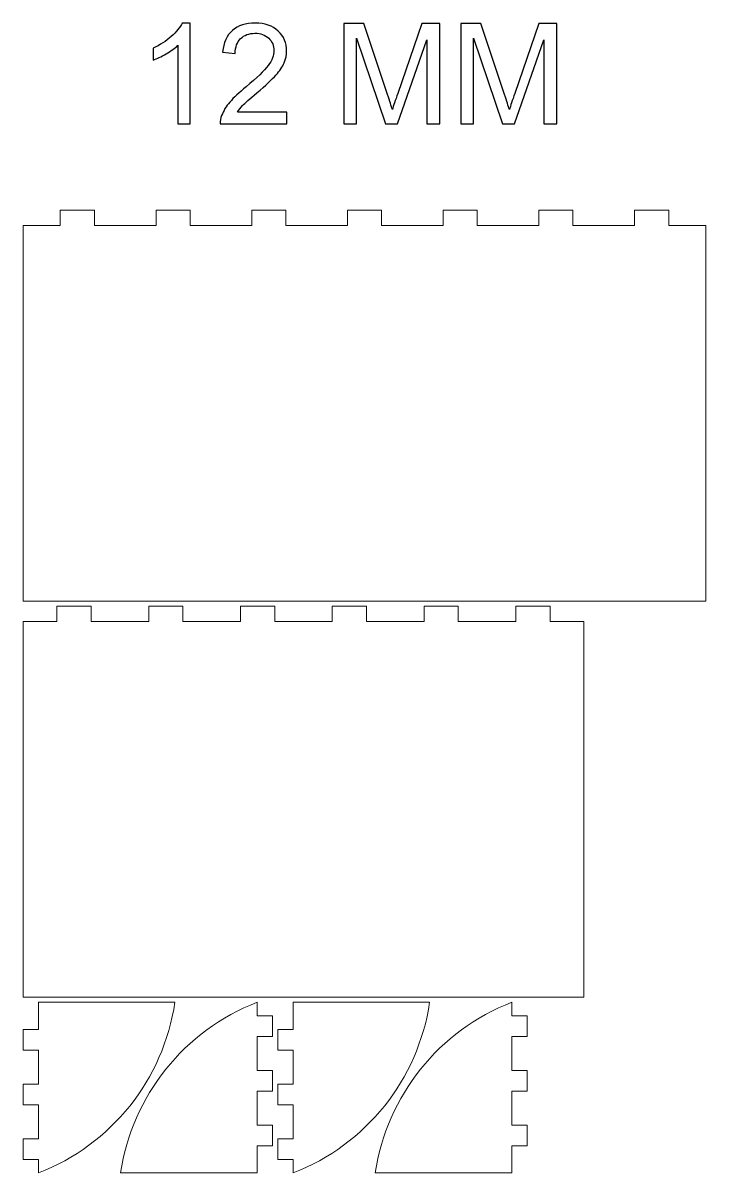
# Model space of a CAD drawing. Header units: millimetres. Extents: x -683 to 688, y -337 to 337.
# Drawn here: x -683 to -283, y -337 to 337 of the extents above; entities that cross this region are included whole.
import ezdxf

# ---------------------------------------------------------------- set-up
doc = ezdxf.new("R2010")
doc.units = ezdxf.units.MM
doc.header["$MEASUREMENT"] = 0
doc.layers.add('Camada 1', color=7, linetype='Continuous')

msp = doc.modelspace()

# ---------------------------------------------------------------- linework, layer by layer
at = {"layer": 'Camada 1', "color": 250}
for points, knots in [([(-584.7614, 277.6486), (-584.7614, 277.6486), (-592.0011, 277.6486), (-592.0011, 277.6486), (-592.0011, 277.6486), (-592.0011, 277.6486), (-592.0011, 323.7469), (-592.0011, 323.7469), (-592.0011, 323.7469), (-593.7425, 322.0741), (-596.0323, 320.415), (-598.8569, 318.7559), (-598.8569, 318.7559), (-601.6815, 317.0968), (-604.2318, 315.849), (-606.4805, 315.0263), (-606.4805, 315.0263), (-606.4805, 315.0263), (-606.4805, 322.0192), (-606.4805, 322.0192), (-606.4805, 322.0192), (-602.4356, 323.9114), (-598.898, 326.215), (-595.8678, 328.9299), (-595.8678, 328.9299), (-592.8375, 331.631), (-590.6848, 334.2499), (-589.4233, 336.8003), (-589.4233, 336.8003), (-589.4233, 336.8003), (-584.7614, 336.8003), (-584.7614, 336.8003), (-584.7614, 336.8003), (-584.7614, 336.8003), (-584.7614, 277.6486), (-584.7614, 277.6486)], [0, 0, 0, 0, 0.1, 0.1, 0.1, 0.1, 0.2, 0.2, 0.2, 0.2, 0.3, 0.3, 0.3, 0.3, 0.4, 0.4, 0.4, 0.4, 0.5, 0.5, 0.5, 0.5, 0.6, 0.6, 0.6, 0.6, 0.7, 0.7, 0.7, 0.7, 0.8, 0.8, 0.8, 0.8, 1, 1, 1, 1]), ([(-528.2286, 284.5592), (-528.2286, 284.5592), (-528.2286, 277.6486), (-528.2286, 277.6486), (-528.2286, 277.6486), (-528.2286, 277.6486), (-567.2243, 277.6486), (-567.2243, 277.6486), (-567.2243, 277.6486), (-567.2791, 279.39), (-566.9912, 281.0628), (-566.3742, 282.6807), (-566.3742, 282.6807), (-565.3732, 285.3271), (-563.769, 287.946), (-561.5614, 290.51), (-561.5614, 290.51), (-559.3538, 293.0741), (-556.2002, 296.0358), (-552.1004, 299.3951), (-552.1004, 299.3951), (-545.7246, 304.6467), (-541.3917, 308.8013), (-539.1293, 311.8727), (-539.1293, 311.8727), (-536.8532, 314.9441), (-535.7151, 317.8509), (-535.7151, 320.5932), (-535.7151, 320.5932), (-535.7151, 323.4589), (-536.7435, 325.8722), (-538.8002, 327.8466), (-538.8002, 327.8466), (-540.8569, 329.8074), (-543.5444, 330.7946), (-546.8489, 330.7946), (-546.8489, 330.7946), (-550.3453, 330.7946), (-553.1425, 329.7526), (-555.2404, 327.6684), (-555.2404, 327.6684), (-557.3382, 325.5979), (-558.394, 322.7185), (-558.4215, 319.0301), (-558.4215, 319.0301), (-558.4215, 319.0301), (-565.8257, 319.7705), (-565.8257, 319.7705), (-565.8257, 319.7705), (-565.3184, 325.31), (-563.3988, 329.5332), (-560.0806, 332.44), (-560.0806, 332.44), (-556.7487, 335.3469), (-552.2924, 336.8003), (-546.6844, 336.8003), (-546.6844, 336.8003), (-541.0352, 336.8003), (-536.5515, 335.2372), (-533.2607, 332.0972), (-533.2607, 332.0972), (-529.9562, 328.9573), (-528.3109, 325.0632), (-528.3109, 320.4287), (-528.3109, 320.4287), (-528.3109, 318.0703), (-528.7908, 315.753), (-529.7643, 313.4769), (-529.7643, 313.4769), (-530.7241, 311.1871), (-532.3283, 308.7876), (-534.5633, 306.2646), (-534.5633, 306.2646), (-536.812, 303.7554), (-540.5279, 300.2864), (-545.7108, 295.8987), (-545.7108, 295.8987), (-550.0574, 292.2514), (-552.8546, 289.7833), (-554.0886, 288.4807), (-554.0886, 288.4807), (-555.3226, 287.1781), (-556.3373, 285.8755), (-557.1463, 284.5592), (-557.1463, 284.5592), (-557.1463, 284.5592), (-528.2286, 284.5592), (-528.2286, 284.5592)], [0, 0, 0, 0, 0.04347826, 0.04347826, 0.04347826, 0.04347826, 0.08695652, 0.08695652, 0.08695652, 0.08695652, 0.13043478, 0.13043478, 0.13043478, 0.13043478, 0.17391304, 0.17391304, 0.17391304, 0.17391304, 0.2173913, 0.2173913, 0.2173913, 0.2173913, 0.26086957, 0.26086957, 0.26086957, 0.26086957, 0.30434783, 0.30434783, 0.30434783, 0.30434783, 0.34782609, 0.34782609, 0.34782609, 0.34782609, 0.39130435, 0.39130435, 0.39130435, 0.39130435, 0.43478261, 0.43478261, 0.43478261, 0.43478261, 0.47826087, 0.47826087, 0.47826087, 0.47826087, 0.52173913, 0.52173913, 0.52173913, 0.52173913, 0.56521739, 0.56521739, 0.56521739, 0.56521739, 0.60869565, 0.60869565, 0.60869565, 0.60869565, 0.65217391, 0.65217391, 0.65217391, 0.65217391, 0.69565217, 0.69565217, 0.69565217, 0.69565217, 0.73913043, 0.73913043, 0.73913043, 0.73913043, 0.7826087, 0.7826087, 0.7826087, 0.7826087, 0.82608696, 0.82608696, 0.82608696, 0.82608696, 0.86956522, 0.86956522, 0.86956522, 0.86956522, 0.91304348, 0.91304348, 0.91304348, 0.91304348, 1, 1, 1, 1]), ([(-494.8272, 277.6486), (-494.8272, 277.6486), (-494.8272, 336.5535), (-494.8272, 336.5535), (-494.8272, 336.5535), (-494.8272, 336.5535), (-483.1449, 336.5535), (-483.1449, 336.5535), (-483.1449, 336.5535), (-483.1449, 336.5535), (-469.214, 294.8566), (-469.214, 294.8566), (-469.214, 294.8566), (-467.9251, 290.9762), (-466.9927, 288.0694), (-466.4031, 286.1361), (-466.4031, 286.1361), (-465.7313, 288.2751), (-464.6755, 291.4287), (-463.2495, 295.5833), (-463.2495, 295.5833), (-463.2495, 295.5833), (-449.0717, 336.5535), (-449.0717, 336.5535), (-449.0717, 336.5535), (-449.0717, 336.5535), (-438.6372, 336.5535), (-438.6372, 336.5535), (-438.6372, 336.5535), (-438.6372, 336.5535), (-438.6372, 277.6486), (-438.6372, 277.6486), (-438.6372, 277.6486), (-438.6372, 277.6486), (-446.1237, 277.6486), (-446.1237, 277.6486), (-446.1237, 277.6486), (-446.1237, 277.6486), (-446.1237, 326.928), (-446.1237, 326.928), (-446.1237, 326.928), (-446.1237, 326.928), (-463.318, 277.6486), (-463.318, 277.6486), (-463.318, 277.6486), (-463.318, 277.6486), (-470.3383, 277.6486), (-470.3383, 277.6486), (-470.3383, 277.6486), (-470.3383, 277.6486), (-487.3407, 327.8329), (-487.3407, 327.8329), (-487.3407, 327.8329), (-487.3407, 327.8329), (-487.3407, 277.6486), (-487.3407, 277.6486), (-487.3407, 277.6486), (-487.3407, 277.6486), (-494.8272, 277.6486), (-494.8272, 277.6486)], [0, 0, 0, 0, 0.0625, 0.0625, 0.0625, 0.0625, 0.125, 0.125, 0.125, 0.125, 0.1875, 0.1875, 0.1875, 0.1875, 0.25, 0.25, 0.25, 0.25, 0.3125, 0.3125, 0.3125, 0.3125, 0.375, 0.375, 0.375, 0.375, 0.4375, 0.4375, 0.4375, 0.4375, 0.5, 0.5, 0.5, 0.5, 0.5625, 0.5625, 0.5625, 0.5625, 0.625, 0.625, 0.625, 0.625, 0.6875, 0.6875, 0.6875, 0.6875, 0.75, 0.75, 0.75, 0.75, 0.8125, 0.8125, 0.8125, 0.8125, 0.875, 0.875, 0.875, 0.875, 1, 1, 1, 1]), ([(-426.2968, 277.6486), (-426.2968, 277.6486), (-426.2968, 336.5535), (-426.2968, 336.5535), (-426.2968, 336.5535), (-426.2968, 336.5535), (-414.6145, 336.5535), (-414.6145, 336.5535), (-414.6145, 336.5535), (-414.6145, 336.5535), (-400.6836, 294.8566), (-400.6836, 294.8566), (-400.6836, 294.8566), (-399.3947, 290.9762), (-398.4623, 288.0694), (-397.8727, 286.1361), (-397.8727, 286.1361), (-397.2009, 288.2751), (-396.1451, 291.4287), (-394.7191, 295.5833), (-394.7191, 295.5833), (-394.7191, 295.5833), (-380.5413, 336.5535), (-380.5413, 336.5535), (-380.5413, 336.5535), (-380.5413, 336.5535), (-370.1068, 336.5535), (-370.1068, 336.5535), (-370.1068, 336.5535), (-370.1068, 336.5535), (-370.1068, 277.6486), (-370.1068, 277.6486), (-370.1068, 277.6486), (-370.1068, 277.6486), (-377.5933, 277.6486), (-377.5933, 277.6486), (-377.5933, 277.6486), (-377.5933, 277.6486), (-377.5933, 326.928), (-377.5933, 326.928), (-377.5933, 326.928), (-377.5933, 326.928), (-394.7876, 277.6486), (-394.7876, 277.6486), (-394.7876, 277.6486), (-394.7876, 277.6486), (-401.8079, 277.6486), (-401.8079, 277.6486), (-401.8079, 277.6486), (-401.8079, 277.6486), (-418.8103, 327.8329), (-418.8103, 327.8329), (-418.8103, 327.8329), (-418.8103, 327.8329), (-418.8103, 277.6486), (-418.8103, 277.6486), (-418.8103, 277.6486), (-418.8103, 277.6486), (-426.2968, 277.6486), (-426.2968, 277.6486)], [0, 0, 0, 0, 0.0625, 0.0625, 0.0625, 0.0625, 0.125, 0.125, 0.125, 0.125, 0.1875, 0.1875, 0.1875, 0.1875, 0.25, 0.25, 0.25, 0.25, 0.3125, 0.3125, 0.3125, 0.3125, 0.375, 0.375, 0.375, 0.375, 0.4375, 0.4375, 0.4375, 0.4375, 0.5, 0.5, 0.5, 0.5, 0.5625, 0.5625, 0.5625, 0.5625, 0.625, 0.625, 0.625, 0.625, 0.6875, 0.6875, 0.6875, 0.6875, 0.75, 0.75, 0.75, 0.75, 0.8125, 0.8125, 0.8125, 0.8125, 0.875, 0.875, 0.875, 0.875, 1, 1, 1, 1])]:
    msp.add_open_spline(points, degree=3, knots=knots, dxfattribs=at)
at = {"layer": 'Camada 1', "color": 30, "lineweight": 20}
for points, knots in [([(-324.5652, 218.1995), (-324.5652, 218.1995), (-360.6134, 218.1995), (-360.6134, 218.1995), (-360.6134, 218.1995), (-360.6134, 218.1995), (-360.6134, 227.1995), (-360.6134, 227.1995), (-360.6134, 227.1995), (-360.6134, 227.1995), (-380.6134, 227.1995), (-380.6134, 227.1995), (-380.6134, 227.1995), (-380.6134, 227.1995), (-380.6134, 218.1995), (-380.6134, 218.1995), (-380.6134, 218.1995), (-380.6134, 218.1995), (-416.6615, 218.1995), (-416.6615, 218.1995), (-416.6615, 218.1995), (-416.6615, 218.1995), (-416.6615, 227.1995), (-416.6615, 227.1995), (-416.6615, 227.1995), (-416.6615, 227.1995), (-436.6615, 227.1995), (-436.6615, 227.1995), (-436.6615, 227.1995), (-436.6615, 227.1995), (-436.6615, 218.1995), (-436.6615, 218.1995), (-436.6615, 218.1995), (-436.6615, 218.1995), (-472.7097, 218.1995), (-472.7097, 218.1995), (-472.7097, 218.1995), (-472.7097, 218.1995), (-472.7097, 227.1995), (-472.7097, 227.1995), (-472.7097, 227.1995), (-472.7097, 227.1995), (-492.7097, 227.1995), (-492.7097, 227.1995), (-492.7097, 227.1995), (-492.7097, 227.1995), (-492.7097, 218.1995), (-492.7097, 218.1995), (-492.7097, 218.1995), (-492.7097, 218.1995), (-528.7579, 218.1995), (-528.7579, 218.1995), (-528.7579, 218.1995), (-528.7579, 218.1995), (-528.7579, 227.1995), (-528.7579, 227.1995), (-528.7579, 227.1995), (-528.7579, 227.1995), (-548.7579, 227.1995), (-548.7579, 227.1995), (-548.7579, 227.1995), (-548.7579, 227.1995), (-548.7579, 218.1995), (-548.7579, 218.1995), (-548.7579, 218.1995), (-548.7579, 218.1995), (-584.806, 218.1995), (-584.806, 218.1995), (-584.806, 218.1995), (-584.806, 218.1995), (-584.806, 227.1995), (-584.806, 227.1995), (-584.806, 227.1995), (-584.806, 227.1995), (-604.806, 227.1995), (-604.806, 227.1995), (-604.806, 227.1995), (-604.806, 227.1995), (-604.806, 218.1995), (-604.806, 218.1995), (-604.806, 218.1995), (-604.806, 218.1995), (-640.8542, 218.1995), (-640.8542, 218.1995), (-640.8542, 218.1995), (-640.8542, 218.1995), (-640.8542, 227.1995), (-640.8542, 227.1995), (-640.8542, 227.1995), (-640.8542, 227.1995), (-660.8542, 227.1995), (-660.8542, 227.1995), (-660.8542, 227.1995), (-660.8542, 227.1995), (-660.8542, 218.1995), (-660.8542, 218.1995), (-660.8542, 218.1995), (-660.8542, 218.1995), (-682.7097, 218.1995), (-682.7097, 218.1995), (-682.7097, 218.1995), (-682.7097, 218.1995), (-682.7097, -1.8005), (-682.7097, -1.8005), (-682.7097, -1.8005), (-682.7097, -1.8005), (-282.7097, -1.8005), (-282.7097, -1.8005), (-282.7097, -1.8005), (-282.7097, -1.8005), (-282.7097, 218.1995), (-282.7097, 218.1995), (-282.7097, 218.1995), (-282.7097, 218.1995), (-304.5652, 218.1995), (-304.5652, 218.1995), (-304.5652, 218.1995), (-304.5652, 218.1995), (-304.5652, 227.1995), (-304.5652, 227.1995), (-304.5652, 227.1995), (-304.5652, 227.1995), (-324.5652, 227.1995), (-324.5652, 227.1995), (-324.5652, 227.1995), (-324.5652, 227.1995), (-324.5652, 218.1995), (-324.5652, 218.1995)], [0, 0, 0, 0, 0.03030303, 0.03030303, 0.03030303, 0.03030303, 0.06060606, 0.06060606, 0.06060606, 0.06060606, 0.09090909, 0.09090909, 0.09090909, 0.09090909, 0.12121212, 0.12121212, 0.12121212, 0.12121212, 0.15151515, 0.15151515, 0.15151515, 0.15151515, 0.18181818, 0.18181818, 0.18181818, 0.18181818, 0.21212121, 0.21212121, 0.21212121, 0.21212121, 0.24242424, 0.24242424, 0.24242424, 0.24242424, 0.27272727, 0.27272727, 0.27272727, 0.27272727, 0.3030303, 0.3030303, 0.3030303, 0.3030303, 0.33333333, 0.33333333, 0.33333333, 0.33333333, 0.36363636, 0.36363636, 0.36363636, 0.36363636, 0.39393939, 0.39393939, 0.39393939, 0.39393939, 0.42424242, 0.42424242, 0.42424242, 0.42424242, 0.45454545, 0.45454545, 0.45454545, 0.45454545, 0.48484848, 0.48484848, 0.48484848, 0.48484848, 0.51515152, 0.51515152, 0.51515152, 0.51515152, 0.54545455, 0.54545455, 0.54545455, 0.54545455, 0.57575758, 0.57575758, 0.57575758, 0.57575758, 0.60606061, 0.60606061, 0.60606061, 0.60606061, 0.63636364, 0.63636364, 0.63636364, 0.63636364, 0.66666667, 0.66666667, 0.66666667, 0.66666667, 0.6969697, 0.6969697, 0.6969697, 0.6969697, 0.72727273, 0.72727273, 0.72727273, 0.72727273, 0.75757576, 0.75757576, 0.75757576, 0.75757576, 0.78787879, 0.78787879, 0.78787879, 0.78787879, 0.81818182, 0.81818182, 0.81818182, 0.81818182, 0.84848485, 0.84848485, 0.84848485, 0.84848485, 0.87878788, 0.87878788, 0.87878788, 0.87878788, 0.90909091, 0.90909091, 0.90909091, 0.90909091, 0.93939394, 0.93939394, 0.93939394, 0.93939394, 1, 1, 1, 1]), ([(-354.1699, -233.8004), (-354.1699, -233.8004), (-354.1699, -13.8005), (-354.1699, -13.8005), (-354.1699, -13.8005), (-354.1699, -13.8005), (-374.0682, -13.8005), (-374.0682, -13.8005), (-374.0682, -13.8005), (-374.0682, -13.8005), (-374.0682, -4.8005), (-374.0682, -4.8005), (-374.0682, -4.8005), (-374.0682, -4.8005), (-394.0682, -4.8005), (-394.0682, -4.8005), (-394.0682, -4.8005), (-394.0682, -4.8005), (-394.0682, -13.8005), (-394.0682, -13.8005), (-394.0682, -13.8005), (-394.0682, -13.8005), (-427.8168, -13.8005), (-427.8168, -13.8005), (-427.8168, -13.8005), (-427.8168, -13.8005), (-427.8168, -4.8005), (-427.8168, -4.8005), (-427.8168, -4.8005), (-427.8168, -4.8005), (-447.8168, -4.8005), (-447.8168, -4.8005), (-447.8168, -4.8005), (-447.8168, -4.8005), (-447.8168, -13.8005), (-447.8168, -13.8005), (-447.8168, -13.8005), (-447.8168, -13.8005), (-481.5655, -13.8005), (-481.5655, -13.8005), (-481.5655, -13.8005), (-481.5655, -13.8005), (-481.5655, -4.8005), (-481.5655, -4.8005), (-481.5655, -4.8005), (-481.5655, -4.8005), (-501.5655, -4.8005), (-501.5655, -4.8005), (-501.5655, -4.8005), (-501.5655, -4.8005), (-501.5655, -13.8005), (-501.5655, -13.8005), (-501.5655, -13.8005), (-501.5655, -13.8005), (-535.314, -13.8005), (-535.314, -13.8005), (-535.314, -13.8005), (-535.314, -13.8005), (-535.314, -4.8005), (-535.314, -4.8005), (-535.314, -4.8005), (-535.314, -4.8005), (-555.314, -4.8005), (-555.314, -4.8005), (-555.314, -4.8005), (-555.314, -4.8005), (-555.314, -13.8005), (-555.314, -13.8005), (-555.314, -13.8005), (-555.314, -13.8005), (-589.0627, -13.8005), (-589.0627, -13.8005), (-589.0627, -13.8005), (-589.0627, -13.8005), (-589.0627, -4.8005), (-589.0627, -4.8005), (-589.0627, -4.8005), (-589.0627, -4.8005), (-609.0627, -4.8005), (-609.0627, -4.8005), (-609.0627, -4.8005), (-609.0627, -4.8005), (-609.0627, -13.8005), (-609.0627, -13.8005), (-609.0627, -13.8005), (-609.0627, -13.8005), (-642.8113, -13.8005), (-642.8113, -13.8005), (-642.8113, -13.8005), (-642.8113, -13.8005), (-642.8113, -4.8005), (-642.8113, -4.8005), (-642.8113, -4.8005), (-642.8113, -4.8005), (-662.8113, -4.8005), (-662.8113, -4.8005), (-662.8113, -4.8005), (-662.8113, -4.8005), (-662.8113, -13.8005), (-662.8113, -13.8005), (-662.8113, -13.8005), (-662.8113, -13.8005), (-682.7097, -13.8005), (-682.7097, -13.8005), (-682.7097, -13.8005), (-682.7097, -13.8005), (-682.7097, -233.8004), (-682.7097, -233.8004), (-682.7097, -233.8004), (-682.7097, -233.8004), (-354.1699, -233.8004), (-354.1699, -233.8004)], [0, 0, 0, 0, 0.03448276, 0.03448276, 0.03448276, 0.03448276, 0.06896552, 0.06896552, 0.06896552, 0.06896552, 0.10344828, 0.10344828, 0.10344828, 0.10344828, 0.13793103, 0.13793103, 0.13793103, 0.13793103, 0.17241379, 0.17241379, 0.17241379, 0.17241379, 0.20689655, 0.20689655, 0.20689655, 0.20689655, 0.24137931, 0.24137931, 0.24137931, 0.24137931, 0.27586207, 0.27586207, 0.27586207, 0.27586207, 0.31034483, 0.31034483, 0.31034483, 0.31034483, 0.34482759, 0.34482759, 0.34482759, 0.34482759, 0.37931034, 0.37931034, 0.37931034, 0.37931034, 0.4137931, 0.4137931, 0.4137931, 0.4137931, 0.44827586, 0.44827586, 0.44827586, 0.44827586, 0.48275862, 0.48275862, 0.48275862, 0.48275862, 0.51724138, 0.51724138, 0.51724138, 0.51724138, 0.55172414, 0.55172414, 0.55172414, 0.55172414, 0.5862069, 0.5862069, 0.5862069, 0.5862069, 0.62068966, 0.62068966, 0.62068966, 0.62068966, 0.65517241, 0.65517241, 0.65517241, 0.65517241, 0.68965517, 0.68965517, 0.68965517, 0.68965517, 0.72413793, 0.72413793, 0.72413793, 0.72413793, 0.75862069, 0.75862069, 0.75862069, 0.75862069, 0.79310345, 0.79310345, 0.79310345, 0.79310345, 0.82758621, 0.82758621, 0.82758621, 0.82758621, 0.86206897, 0.86206897, 0.86206897, 0.86206897, 0.89655172, 0.89655172, 0.89655172, 0.89655172, 0.93103448, 0.93103448, 0.93103448, 0.93103448, 1, 1, 1, 1]), ([(-673.7097, -336.8003), (-631.0179, -320.2549), (-600.4802, -282.0829), (-593.7098, -236.8004), (-593.7098, -236.8004), (-593.7098, -236.8004), (-673.7097, -236.8004), (-673.7097, -236.8004), (-673.7097, -236.8004), (-673.7097, -236.8004), (-673.7097, -252.8004), (-673.7097, -252.8004), (-673.7097, -252.8004), (-673.7097, -252.8004), (-682.7097, -252.8004), (-682.7097, -252.8004), (-682.7097, -252.8004), (-682.7097, -252.8004), (-682.7097, -264.8004), (-682.7097, -264.8004), (-682.7097, -264.8004), (-682.7097, -264.8004), (-673.7097, -264.8004), (-673.7097, -264.8004), (-673.7097, -264.8004), (-673.7097, -264.8004), (-673.7097, -284.8003), (-673.7097, -284.8003), (-673.7097, -284.8003), (-673.7097, -284.8003), (-682.7097, -284.8003), (-682.7097, -284.8003), (-682.7097, -284.8003), (-682.7097, -284.8003), (-682.7097, -296.8003), (-682.7097, -296.8003), (-682.7097, -296.8003), (-682.7097, -296.8003), (-673.7097, -296.8003), (-673.7097, -296.8003), (-673.7097, -296.8003), (-673.7097, -296.8003), (-673.7097, -316.8003), (-673.7097, -316.8003), (-673.7097, -316.8003), (-673.7097, -316.8003), (-682.7097, -316.8003), (-682.7097, -316.8003), (-682.7097, -316.8003), (-682.7097, -316.8003), (-682.7097, -328.8003), (-682.7097, -328.8003), (-682.7097, -328.8003), (-682.7097, -328.8003), (-673.7097, -328.8003), (-673.7097, -328.8003), (-673.7097, -328.8003), (-673.7097, -328.8003), (-673.7097, -336.8003), (-673.7097, -336.8003)], [0, 0, 0, 0, 0.0625, 0.0625, 0.0625, 0.0625, 0.125, 0.125, 0.125, 0.125, 0.1875, 0.1875, 0.1875, 0.1875, 0.25, 0.25, 0.25, 0.25, 0.3125, 0.3125, 0.3125, 0.3125, 0.375, 0.375, 0.375, 0.375, 0.4375, 0.4375, 0.4375, 0.4375, 0.5, 0.5, 0.5, 0.5, 0.5625, 0.5625, 0.5625, 0.5625, 0.625, 0.625, 0.625, 0.625, 0.6875, 0.6875, 0.6875, 0.6875, 0.75, 0.75, 0.75, 0.75, 0.8125, 0.8125, 0.8125, 0.8125, 0.875, 0.875, 0.875, 0.875, 1, 1, 1, 1]), ([(-545.5598, -236.8003), (-588.2516, -253.3457), (-618.7893, -291.5177), (-625.5597, -336.8002), (-625.5597, -336.8002), (-625.5597, -336.8002), (-545.5598, -336.8002), (-545.5598, -336.8002), (-545.5598, -336.8002), (-545.5598, -336.8002), (-545.5598, -320.8002), (-545.5598, -320.8002), (-545.5598, -320.8002), (-545.5598, -320.8002), (-536.5598, -320.8002), (-536.5598, -320.8002), (-536.5598, -320.8002), (-536.5598, -320.8002), (-536.5598, -308.8002), (-536.5598, -308.8002), (-536.5598, -308.8002), (-536.5598, -308.8002), (-545.5598, -308.8002), (-545.5598, -308.8002), (-545.5598, -308.8002), (-545.5598, -308.8002), (-545.5598, -288.8003), (-545.5598, -288.8003), (-545.5598, -288.8003), (-545.5598, -288.8003), (-536.5598, -288.8003), (-536.5598, -288.8003), (-536.5598, -288.8003), (-536.5598, -288.8003), (-536.5598, -276.8003), (-536.5598, -276.8003), (-536.5598, -276.8003), (-536.5598, -276.8003), (-545.5598, -276.8003), (-545.5598, -276.8003), (-545.5598, -276.8003), (-545.5598, -276.8003), (-545.5598, -256.8003), (-545.5598, -256.8003), (-545.5598, -256.8003), (-545.5598, -256.8003), (-536.5598, -256.8003), (-536.5598, -256.8003), (-536.5598, -256.8003), (-536.5598, -256.8003), (-536.5598, -244.8003), (-536.5598, -244.8003), (-536.5598, -244.8003), (-536.5598, -244.8003), (-545.5598, -244.8003), (-545.5598, -244.8003), (-545.5598, -244.8003), (-545.5598, -244.8003), (-545.5598, -236.8003), (-545.5598, -236.8003)], [0, 0, 0, 0, 0.0625, 0.0625, 0.0625, 0.0625, 0.125, 0.125, 0.125, 0.125, 0.1875, 0.1875, 0.1875, 0.1875, 0.25, 0.25, 0.25, 0.25, 0.3125, 0.3125, 0.3125, 0.3125, 0.375, 0.375, 0.375, 0.375, 0.4375, 0.4375, 0.4375, 0.4375, 0.5, 0.5, 0.5, 0.5, 0.5625, 0.5625, 0.5625, 0.5625, 0.625, 0.625, 0.625, 0.625, 0.6875, 0.6875, 0.6875, 0.6875, 0.75, 0.75, 0.75, 0.75, 0.8125, 0.8125, 0.8125, 0.8125, 0.875, 0.875, 0.875, 0.875, 1, 1, 1, 1]), ([(-524.5598, -336.8003), (-481.868, -320.2549), (-451.3303, -282.0829), (-444.5599, -236.8004), (-444.5599, -236.8004), (-444.5599, -236.8004), (-524.5598, -236.8004), (-524.5598, -236.8004), (-524.5598, -236.8004), (-524.5598, -236.8004), (-524.5598, -252.8004), (-524.5598, -252.8004), (-524.5598, -252.8004), (-524.5598, -252.8004), (-533.5598, -252.8004), (-533.5598, -252.8004), (-533.5598, -252.8004), (-533.5598, -252.8004), (-533.5598, -264.8004), (-533.5598, -264.8004), (-533.5598, -264.8004), (-533.5598, -264.8004), (-524.5598, -264.8004), (-524.5598, -264.8004), (-524.5598, -264.8004), (-524.5598, -264.8004), (-524.5598, -284.8003), (-524.5598, -284.8003), (-524.5598, -284.8003), (-524.5598, -284.8003), (-533.5598, -284.8003), (-533.5598, -284.8003), (-533.5598, -284.8003), (-533.5598, -284.8003), (-533.5598, -296.8003), (-533.5598, -296.8003), (-533.5598, -296.8003), (-533.5598, -296.8003), (-524.5598, -296.8003), (-524.5598, -296.8003), (-524.5598, -296.8003), (-524.5598, -296.8003), (-524.5598, -316.8003), (-524.5598, -316.8003), (-524.5598, -316.8003), (-524.5598, -316.8003), (-533.5598, -316.8003), (-533.5598, -316.8003), (-533.5598, -316.8003), (-533.5598, -316.8003), (-533.5598, -328.8003), (-533.5598, -328.8003), (-533.5598, -328.8003), (-533.5598, -328.8003), (-524.5598, -328.8003), (-524.5598, -328.8003), (-524.5598, -328.8003), (-524.5598, -328.8003), (-524.5598, -336.8003), (-524.5598, -336.8003)], [0, 0, 0, 0, 0.0625, 0.0625, 0.0625, 0.0625, 0.125, 0.125, 0.125, 0.125, 0.1875, 0.1875, 0.1875, 0.1875, 0.25, 0.25, 0.25, 0.25, 0.3125, 0.3125, 0.3125, 0.3125, 0.375, 0.375, 0.375, 0.375, 0.4375, 0.4375, 0.4375, 0.4375, 0.5, 0.5, 0.5, 0.5, 0.5625, 0.5625, 0.5625, 0.5625, 0.625, 0.625, 0.625, 0.625, 0.6875, 0.6875, 0.6875, 0.6875, 0.75, 0.75, 0.75, 0.75, 0.8125, 0.8125, 0.8125, 0.8125, 0.875, 0.875, 0.875, 0.875, 1, 1, 1, 1]), ([(-396.4099, -236.8003), (-439.1017, -253.3457), (-469.6394, -291.5177), (-476.4098, -336.8002), (-476.4098, -336.8002), (-476.4098, -336.8002), (-396.4099, -336.8002), (-396.4099, -336.8002), (-396.4099, -336.8002), (-396.4099, -336.8002), (-396.4099, -320.8002), (-396.4099, -320.8002), (-396.4099, -320.8002), (-396.4099, -320.8002), (-387.4099, -320.8002), (-387.4099, -320.8002), (-387.4099, -320.8002), (-387.4099, -320.8002), (-387.4099, -308.8002), (-387.4099, -308.8002), (-387.4099, -308.8002), (-387.4099, -308.8002), (-396.4099, -308.8002), (-396.4099, -308.8002), (-396.4099, -308.8002), (-396.4099, -308.8002), (-396.4099, -288.8003), (-396.4099, -288.8003), (-396.4099, -288.8003), (-396.4099, -288.8003), (-387.4099, -288.8003), (-387.4099, -288.8003), (-387.4099, -288.8003), (-387.4099, -288.8003), (-387.4099, -276.8003), (-387.4099, -276.8003), (-387.4099, -276.8003), (-387.4099, -276.8003), (-396.4099, -276.8003), (-396.4099, -276.8003), (-396.4099, -276.8003), (-396.4099, -276.8003), (-396.4099, -256.8003), (-396.4099, -256.8003), (-396.4099, -256.8003), (-396.4099, -256.8003), (-387.4099, -256.8003), (-387.4099, -256.8003), (-387.4099, -256.8003), (-387.4099, -256.8003), (-387.4099, -244.8003), (-387.4099, -244.8003), (-387.4099, -244.8003), (-387.4099, -244.8003), (-396.4099, -244.8003), (-396.4099, -244.8003), (-396.4099, -244.8003), (-396.4099, -244.8003), (-396.4099, -236.8003), (-396.4099, -236.8003)], [0, 0, 0, 0, 0.0625, 0.0625, 0.0625, 0.0625, 0.125, 0.125, 0.125, 0.125, 0.1875, 0.1875, 0.1875, 0.1875, 0.25, 0.25, 0.25, 0.25, 0.3125, 0.3125, 0.3125, 0.3125, 0.375, 0.375, 0.375, 0.375, 0.4375, 0.4375, 0.4375, 0.4375, 0.5, 0.5, 0.5, 0.5, 0.5625, 0.5625, 0.5625, 0.5625, 0.625, 0.625, 0.625, 0.625, 0.6875, 0.6875, 0.6875, 0.6875, 0.75, 0.75, 0.75, 0.75, 0.8125, 0.8125, 0.8125, 0.8125, 0.875, 0.875, 0.875, 0.875, 1, 1, 1, 1])]:
    msp.add_open_spline(points, degree=3, knots=knots, dxfattribs=at)

doc.saveas('drawing.dxf')
